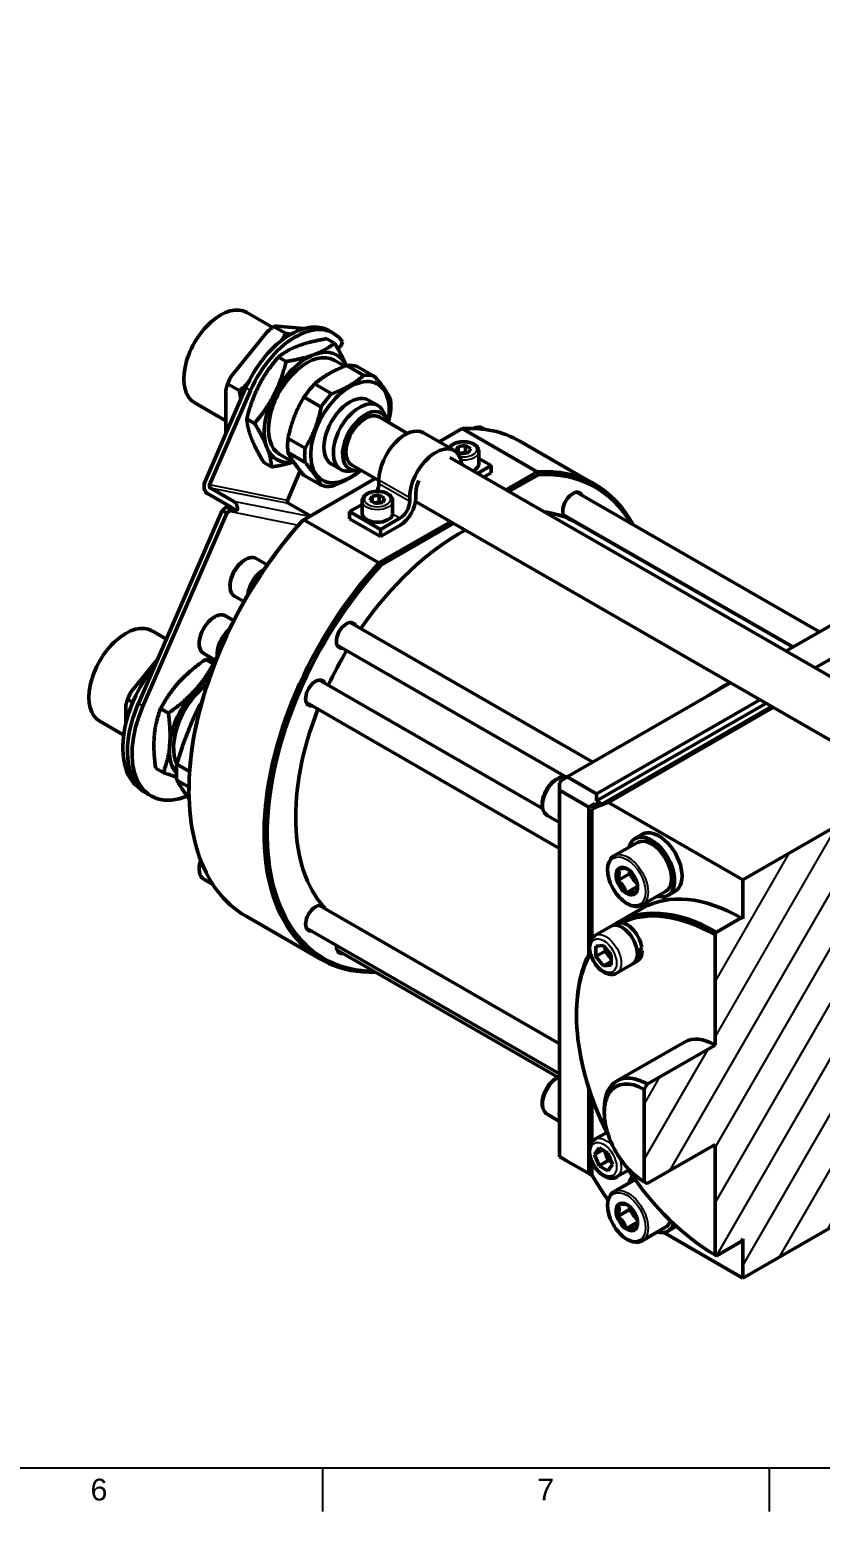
# Model space of a CAD drawing. Header units: millimetres. Extents: x 0 to 841, y 0 to 594.
# Drawn here: x 289.3 to 380.1, y 5 to 175.3 of the extents above; entities that cross this region are included whole.
import ezdxf
from ezdxf.enums import TextEntityAlignment as Align

# ---------------------------------------------------------------- set-up
doc = ezdxf.new("R2010")
doc.units = ezdxf.units.MM
doc.header["$LTSCALE"] = 0.75
for name, color, linetype, lineweight in [('Border', 7, 'Continuous', 25), ('Hatching', 7, 'Continuous', 25), ('Visible', 7, 'Continuous', 50), ('Visible Narrow', 7, 'Continuous', 25)]:
    doc.layers.add(name, color=color, linetype=linetype, lineweight=lineweight)
doc.styles.add('FusionTitle', font='')
doc.styles.get('FusionTitle').set_extended_font_data('Arial Unicode MS')

# ---------------------------------------------------------------- blocks, each defined once
blk = doc.blocks.new('ISO_A1_SHEET')
at = {"layer": 'Border'}
for p, q in [((20, 10), (831, 10)), ((322.875, 10), (322.875, 5)), ((374.1875, 10), (374.1875, 5))]:
    blk.add_line(p, q, dxfattribs=at)
at = {"layer": 'Border', "style": 'FusionTitle'}
for s, p in [('6', (297.21875, 7.5)), ('7', (348.53125, 7.5))]:
    blk.add_text(s, height=2.5, dxfattribs=at).set_placement(p, align=Align.MIDDLE)

msp = doc.modelspace()

# ---------------------------------------------------------------- hatches: boundary and pattern name
at = {"layer": 'Hatching'}
h = msp.add_hatch(dxfattribs=at)
h.set_pattern_fill('ANSI31', color=256, angle=195, style=0)
edge = h.paths.add_edge_path(flags=0)
edge.add_ellipse((390.43, 91.96), major_axis=(-1.58, -2.75), ratio=0.578093, start_angle=329.872, end_angle=360)
edge.add_ellipse((390.43, 91.96), major_axis=(-1.58, -2.75), ratio=0.578093, start_angle=0, end_angle=180)
edge.add_ellipse((390.43, 91.96), major_axis=(1.58, 2.75), ratio=0.578093, start_angle=360, end_angle=509.872)
h.paths.add_polyline_path([(556.6, 148.78), (554.48, 147.55), (554.48, 146.57), (554.66, 146.47), (556.43, 147.49), (556.6, 147.79), (556.6, 148.51)], flags=0)
h.paths.add_polyline_path([(554.48, 172.98), (556.6, 174.2), (556.6, 174.47), (556.6, 175.18), (556.43, 175.29), (554.66, 174.27), (554.48, 173.96)], flags=0)
edge = h.paths.add_edge_path(flags=0)
edge.add_line((410.41, 100.19), (371.16, 77.59))
edge.add_line((371.16, 77.59), (371.16, 73.1))
edge.add_line((371.16, 73.1), (370.99, 73.2))
edge.add_line((370.99, 73.2), (368.16, 71.57))
edge.add_line((368.16, 71.57), (367.98, 71.26))
edge.add_line((367.98, 71.26), (367.98, 58.59))
edge.add_line((367.98, 58.59), (360.2, 54.11))
edge.add_line((360.2, 54.11), (359.85, 53.5))
edge.add_line((359.85, 53.5), (359.85, 42.87))
edge.add_line((359.85, 42.87), (360.2, 42.67))
edge.add_line((360.2, 42.67), (367.98, 47.15))
edge.add_line((367.98, 47.15), (367.98, 34.47))
edge.add_line((367.98, 34.47), (368.16, 34.37))
edge.add_line((368.16, 34.37), (370.99, 36))
edge.add_line((370.99, 36), (371.16, 36.31))
edge.add_line((371.16, 36.31), (371.16, 31.81))
edge.add_line((371.16, 31.81), (388.31, 41.68))
edge.add_line((388.31, 41.68), (388.49, 42.55))
edge.add_line((388.49, 42.55), (388.49, 43.63))
edge.add_line((388.49, 43.63), (388.52, 43.65))
edge.add_line((388.52, 43.65), (388.52, 43.24))
edge.add_line((388.52, 43.24), (388.7, 43.14))
edge.add_line((388.7, 43.14), (390.08, 43.93))
edge.add_line((390.08, 43.93), (390.08, 44.55))
edge.add_line((390.08, 44.55), (390.79, 44.95))
edge.add_line((390.79, 44.95), (390.79, 44.34))
edge.add_line((390.79, 44.34), (392.16, 45.13))
edge.add_line((392.16, 45.13), (392.34, 45.44))
edge.add_line((392.34, 45.44), (392.34, 45.85))
edge.add_line((392.34, 45.85), (392.38, 45.87))
edge.add_line((392.38, 45.87), (392.38, 44.79))
edge.add_line((392.38, 44.79), (392.55, 44.13))
edge.add_line((392.55, 44.13), (410.41, 54.41))
edge.add_line((410.41, 54.41), (410.41, 45.62))
edge.add_line((410.41, 45.62), (415.64, 48.63))
edge.add_line((415.64, 48.63), (415.64, 43.52))
edge.add_line((415.64, 43.52), (417.76, 44.75))
edge.add_line((417.76, 44.75), (417.76, 49.65))
edge.add_line((417.76, 49.65), (417.76, 50.43))
edge.add_line((417.76, 50.43), (417.76, 50.98))
edge.add_line((417.76, 50.98), (417.76, 51.74))
edge.add_line((417.76, 51.74), (417.76, 51.9))
edge.add_line((417.76, 51.9), (417.76, 52.74))
edge.add_line((417.76, 52.74), (417.76, 52.92))
edge.add_line((417.76, 52.92), (417.83, 52.96))
edge.add_line((417.83, 52.96), (417.83, 63.49))
edge.add_line((417.83, 63.49), (432.33, 71.84))
edge.add_line((432.33, 71.84), (432.95, 72.91))
edge.add_ellipse((433.2, 72.77), major_axis=(0.25, 0.433), ratio=0.578093, start_angle=29.936, end_angle=89.8083, ccw=False)
edge.add_line((433.2, 73.18), (461.6, 89.53))
edge.add_ellipse((461.6, 89.12), major_axis=(0.25, 0.433), ratio=0.578093, start_angle=0, end_angle=29.936, ccw=False)
edge.add_ellipse((461.6, 89.12), major_axis=(0.25, 0.433), ratio=0.578093, start_angle=359.936, end_angle=360, ccw=False)
edge.add_line((461.85, 89.55), (462.03, 89.45))
edge.add_line((462.03, 89.45), (462.2, 89.55))
edge.add_line((462.2, 89.55), (462.2, 88.94))
edge.add_line((462.2, 88.94), (462.38, 88.84))
edge.add_line((462.38, 88.84), (470.69, 93.62))
edge.add_line((470.69, 93.62), (470.69, 86.47))
edge.add_line((470.69, 86.47), (472.99, 87.79))
edge.add_line((472.99, 87.79), (472.99, 94.94))
edge.add_line((472.99, 94.94), (485.71, 102.27))
edge.add_line((485.71, 102.27), (485.89, 102.58))
edge.add_line((485.89, 102.58), (485.89, 107.89))
edge.add_ellipse((489.43, 109.93), major_axis=(2.5, 4.33), ratio=0.578093, start_angle=29.936, end_angle=149.872, ccw=False)
edge.add_line((489.43, 114.02), (532.38, 138.75))
edge.add_line((532.38, 138.75), (532.56, 138.65))
edge.add_line((532.56, 138.65), (532.56, 137.63))
edge.add_line((532.56, 137.63), (532.74, 137.53))
edge.add_line((532.74, 137.53), (554.48, 150.05))
edge.add_line((554.48, 150.05), (554.48, 149.27))
edge.add_line((554.48, 149.27), (556.6, 150.49))
edge.add_line((556.6, 150.49), (556.6, 150.76))
edge.add_line((556.6, 150.76), (556.6, 154.52))
edge.add_line((556.6, 154.52), (556.6, 156.67))
edge.add_line((556.6, 156.67), (556.6, 156.77))
edge.add_line((556.6, 156.77), (556.6, 157.66))
edge.add_line((556.6, 157.66), (556.6, 163.87))
edge.add_line((556.6, 163.87), (556.6, 169.15))
edge.add_line((556.6, 169.15), (556.6, 169.63))
edge.add_line((556.6, 169.63), (556.6, 172.22))
edge.add_line((556.6, 172.22), (556.6, 172.48))
edge.add_line((556.6, 172.48), (554.48, 171.26))
edge.add_line((554.48, 171.26), (554.48, 170.49))
edge.add_line((554.48, 170.49), (532.74, 157.97))
edge.add_line((532.74, 157.97), (532.56, 157.66))
edge.add_line((532.56, 157.66), (532.56, 156.64))
edge.add_line((532.56, 156.64), (532.38, 156.33))
edge.add_line((532.38, 156.33), (489.43, 131.59))
edge.add_ellipse((489.43, 135.68), major_axis=(-2.5, -4.33), ratio=0.578093, start_angle=0, end_angle=29.936, ccw=False)
edge.add_ellipse((489.43, 135.68), major_axis=(-2.5, -4.33), ratio=0.578093, start_angle=329.872, end_angle=360, ccw=False)
edge.add_line((485.89, 133.65), (485.89, 138.96))
edge.add_line((485.89, 138.96), (485.71, 139.06))
edge.add_line((485.71, 139.06), (472.99, 131.73))
edge.add_line((472.99, 131.73), (472.99, 138.89))
edge.add_line((472.99, 138.89), (470.69, 137.56))
edge.add_line((470.69, 137.56), (470.69, 130.41))
edge.add_line((470.69, 130.41), (462.38, 125.62))
edge.add_line((462.38, 125.62), (462.2, 125.32))
edge.add_line((462.2, 125.32), (462.2, 124.71))
edge.add_line((462.2, 124.71), (462.03, 124.6))
edge.add_line((462.03, 124.6), (461.85, 124.29))
edge.add_ellipse((461.6, 124.44), major_axis=(-0.25, -0.433), ratio=0.578093, start_angle=29.936, end_angle=89.8083, ccw=False)
edge.add_line((461.6, 124.03), (433.2, 107.68))
edge.add_ellipse((433.2, 108.08), major_axis=(-0.25, -0.433), ratio=0.578093, start_angle=0, end_angle=29.936, ccw=False)
edge.add_ellipse((433.2, 108.08), major_axis=(-0.25, -0.433), ratio=0.578093, start_angle=-0.064, end_angle=0, ccw=False)
edge.add_line((432.95, 107.65), (432.33, 108.01))
edge.add_line((432.33, 108.01), (417.83, 99.66))
edge.add_line((417.83, 99.66), (417.83, 110.19))
edge.add_line((417.83, 110.19), (417.76, 110.15))
edge.add_line((417.76, 110.15), (417.76, 111.17))
edge.add_line((417.76, 111.17), (417.76, 111.34))
edge.add_line((417.76, 111.34), (417.76, 112.45))
edge.add_line((417.76, 112.45), (417.76, 112.64))
edge.add_line((417.76, 112.64), (417.76, 113.42))
edge.add_line((417.76, 113.42), (417.76, 113.61))
edge.add_line((417.76, 113.61), (417.76, 114.7))
edge.add_line((417.76, 114.7), (417.76, 118.33))
edge.add_line((417.76, 118.33), (415.64, 117.1))
edge.add_line((415.64, 117.1), (415.64, 111.99))
edge.add_line((415.64, 111.99), (410.41, 108.98))
edge.add_line((410.41, 108.98), (410.41, 100.19))

# ---------------------------------------------------------------- linework, layer by layer
at = {"layer": 'Visible', "extrusion": (0, -0.817547, -0.575862)}
for p, q in [((317.17, 141.07), (314.2, 142.79)), ((312.38, 135.39), (316.52, 140.54)), ((318.63, 140.39), (317.28, 141.16)), ((317.69, 141.21), (320.75, 140.93)), ((323.39, 139.76), (324.28, 139.25)), ((324.14, 140.4), (323.61, 140.71)), ((324.98, 138.92), (324.63, 138.65)), ((325.19, 139.41), (324.98, 138.92)), ((318.71, 137.15), (317.82, 137.66)), ((325.44, 136.6), (324.22, 137.3)), ((325.67, 136.68), (327.63, 135.55)), ((328.86, 135.44), (326.89, 136.57)), ((313.32, 133.8), (311.98, 134.57)), ((314.08, 134.42), (314.44, 134.86)), ((323.96, 133.44), (321.99, 134.57)), ((309.38, 123.27), (314.1, 134.14)), ((314.63, 133.83), (309.91, 122.96)), ((311.8, 128.84), (311.8, 133.9)), ((313.5, 132.75), (313.5, 132.92)), ((320.77, 133.05), (322.73, 131.91)), ((311.8, 130.32), (308.21, 132.39)), ((329.27, 132.09), (328.17, 132.72)), ((330.26, 130.51), (329.95, 131.26)), ((315.09, 130.04), (314.2, 130.55)), ((332.66, 128.89), (329.4, 130.77)), ((336.29, 127.92), (338.94, 129.44)), ((338.94, 129.44), (347.56, 124.47)), ((341.54, 129.34), (341.29, 129.49)), ((320.9, 127.18), (318.93, 128.31)), ((334.5, 128.95), (338.04, 126.91)), ((354.18, 123.02), (345.55, 127.99)), ((319.61, 125.53), (317.98, 126.47)), ((318.93, 126.67), (320.9, 125.54)), ((392.02, 94.71), (337.5, 126.11)), ((338.48, 127.37), (338.26, 126.89)), ((338.26, 126.89), (338.87, 126.54)), ((339.32, 127.5), (338.48, 127.37)), ((338.48, 127.37), (338.48, 126.76)), ((338.77, 126.6), (338.9, 126.62)), ((338.87, 126.54), (339.71, 126.67)), ((338.9, 126.62), (339.32, 126.68)), ((339.32, 127.5), (339.32, 126.68)), ((339.93, 127.15), (339.32, 127.5)), ((339.32, 126.68), (339.43, 126.62)), ((339.71, 126.67), (339.93, 127.15)), ((340.85, 125.38), (340.85, 126.81)), ((316.15, 125.54), (317.04, 125.03)), ((320.34, 124.57), (318.88, 121.19)), ((325.02, 124.72), (323.93, 125.35)), ((326.89, 124.65), (326.08, 124.54)), ((329.37, 123.46), (326.23, 125.27)), ((340.69, 124.27), (342.28, 125.18)), ((342.28, 125.18), (340.85, 126)), ((342.28, 124.36), (341.4, 123.86)), ((342.28, 125.18), (342.28, 124.36)), ((343.95, 122.39), (347.56, 124.47)), ((309.99, 122.64), (312.72, 121.07)), ((320.73, 118.96), (328.96, 123.7)), ((322.73, 122.92), (320.77, 124.05)), ((329.37, 123.13), (329.37, 123.54)), ((347.7, 124.14), (344.3, 122.19)), ((312.42, 120.39), (309.7, 121.96)), ((327.45, 119.68), (327.45, 121.11)), ((328.58, 121.67), (328.36, 121.19)), ((328.36, 121.19), (328.97, 120.84)), ((329.42, 121.8), (328.58, 121.67)), ((328.58, 121.67), (328.58, 121.06)), ((328.87, 120.9), (329, 120.92)), ((328.97, 120.84), (329.81, 120.96)), ((329, 120.92), (329.42, 120.98)), ((329.42, 121.8), (329.42, 120.98)), ((330.03, 121.45), (329.42, 121.8)), ((329.42, 120.98), (329.53, 120.92)), ((329.81, 120.96), (330.03, 121.45)), ((330.95, 119.68), (330.95, 121.11)), ((332.91, 121.5), (332.91, 121.09)), ((388.85, 89.21), (333.58, 121.04)), ((333.62, 121.5), (333.62, 121.91)), ((379.96, 106.07), (352.08, 122.12)), ((301.74, 97.84), (311.37, 120.04)), ((302.27, 97.54), (311.9, 119.73)), ((311.37, 120.04), (311.86, 120.43)), ((311.37, 120.04), (311.9, 119.73)), ((311.86, 120.43), (312.6, 120.29)), ((312.37, 120.14), (311.86, 120.43)), ((311.9, 119.73), (312.15, 119.93)), ((313.11, 119.99), (312.37, 120.14)), ((313.11, 119.99), (312.6, 120.29)), ((318.96, 120.87), (321.5, 119.4)), ((326.01, 119.89), (327.45, 120.71)), ((326.01, 119.07), (326.01, 119.89)), ((329.55, 117.85), (326.01, 119.89)), ((376.95, 104.34), (350.58, 119.53)), ((329.36, 113.99), (320.73, 118.96)), ((329.55, 117.03), (326.01, 119.07)), ((329.36, 113.99), (337.59, 118.73)), ((329.55, 117.85), (331.78, 119.13)), ((331.78, 118.31), (329.55, 117.03)), ((329.55, 117.03), (329.55, 117.85)), ((337.94, 118.52), (329.57, 113.71)), ((376.91, 104.31), (351.92, 118.7)), ((313.96, 114.34), (314.03, 114.38)), ((316.53, 113.79), (315.28, 114.51)), ((312.27, 111.41), (312.27, 111.33)), ((313.86, 109.56), (312.79, 110.18)), ((376.13, 103.86), (387.78, 110.57)), ((310.43, 107.74), (310.5, 107.78)), ((312.68, 107.37), (311.75, 107.9)), ((379.48, 101.93), (391.14, 108.64)), ((304.96, 105.25), (303.31, 106.2)), ((353.95, 91.09), (326.07, 107.15)), ((308.74, 104.8), (308.74, 104.72)), ((350.85, 89.41), (324.57, 104.55)), ((300.89, 99.15), (303.97, 102.99)), ((310.61, 102.79), (309.26, 103.57)), ((310.35, 102.39), (309.46, 102.9)), ((348.18, 85.77), (322.54, 100.54)), ((351.01, 89.4), (369.76, 100.2)), ((410.41, 100.19), (371.16, 77.59)), ((300.31, 95.53), (300.31, 97.66)), ((300.49, 98.33), (301.11, 97.97)), ((305.19, 96.74), (304.3, 97.26)), ((308.81, 97.69), (308.91, 97.63)), ((350.13, 81.19), (321.04, 97.94)), ((354.37, 87.46), (373.12, 98.26)), ((354.37, 86.65), (373.83, 97.86)), ((354.99, 86.29), (374.45, 97.5)), ((355.73, 86.48), (374.66, 97.38)), ((300.06, 94.22), (297.32, 95.8)), ((303.72, 90.42), (304.61, 89.9)), ((307.62, 90.03), (306.16, 90.87)), ((306.16, 89.03), (307.56, 88.22)), ((350.3, 88.99), (350.13, 88.68)), ((350.13, 88.68), (350.13, 87.87)), ((351.01, 89.4), (350.3, 88.99)), ((351.01, 89.4), (354.37, 87.46)), ((303.2, 87.22), (302.67, 87.52)), ((307.56, 88.07), (307.56, 87.87)), ((353.49, 85.93), (350.13, 87.87)), ((350.13, 45.76), (350.13, 87.87)), ((354.37, 87.46), (354.37, 86.65)), ((353.49, 85.93), (354.19, 86.34)), ((353.49, 69.05), (353.49, 85.93)), ((353.84, 85.68), (354.19, 85.88)), ((353.84, 70.86), (353.84, 85.68)), ((354.19, 86.34), (354.62, 86.1)), ((354.19, 85.88), (354.19, 86.34)), ((354.99, 86.29), (354.37, 86.65)), ((371.16, 77.59), (355.73, 86.48)), ((350.13, 84.15), (348.76, 84.94)), ((359.06, 81.87), (356.37, 80.32)), ((358.8, 82.32), (359.65, 82.81)), ((308.74, 78.89), (308.74, 78.81)), ((358.16, 78.27), (358.18, 78.61)), ((310.31, 77.05), (309.26, 77.66)), ((358.16, 78.27), (356.74, 77.45)), ((359.08, 76.82), (357.76, 76.06)), ((359.06, 77.03), (358.16, 78.27)), ((371.16, 77.59), (371.16, 73.1)), ((362.3, 76.24), (359.62, 74.69)), ((362.56, 75.79), (363.41, 76.28)), ((322.74, 68.43), (314.11, 73.4)), ((350.13, 58.74), (322.54, 74.63)), ((359.63, 74.31), (356.81, 72.69)), ((350.13, 55.28), (321.04, 72.03)), ((356.04, 72.25), (354.19, 71.18)), ((356.25, 72.33), (356.62, 72.55)), ((368.16, 71.57), (367.98, 71.26)), ((370.99, 73.2), (368.16, 71.57)), ((371.16, 73.1), (370.99, 73.2)), ((355.17, 70.04), (354.29, 69.96)), ((354.29, 69.96), (354.29, 68.78)), ((356.05, 68.94), (355.17, 70.04)), ((355.35, 69.39), (355.35, 69.82)), ((367.98, 71.26), (367.98, 58.59)), ((349.92, 54.89), (324.57, 69.49)), ((355.35, 69.39), (354.29, 68.78)), ((354.29, 68.78), (355.17, 67.68)), ((356.05, 68.19), (355.17, 67.68)), ((355.79, 68.84), (355.35, 69.39)), ((356.05, 68.51), (355.79, 68.84)), ((356.05, 67.76), (356.05, 68.94)), ((358.72, 68.05), (359.09, 68.27)), ((359.6, 69.4), (359.38, 69.53)), ((355.17, 67.68), (356.05, 67.76)), ((358.54, 67.91), (356.68, 66.85)), ((352.07, 62.03), (352.07, 62.23)), ((364.49, 58.94), (356.71, 54.46)), ((367.98, 58.59), (360.2, 54.11)), ((353.49, 43.83), (353.49, 53.64)), ((360.2, 54.11), (359.85, 53.5)), ((359.85, 53.5), (359.85, 42.87)), ((353.84, 47.45), (353.84, 52.59)), ((355.25, 50.83), (355.25, 51.24)), ((350.13, 49.82), (348.76, 50.61)), ((355.61, 48.58), (354.19, 47.77)), ((354.66, 46.76), (354.15, 46.03)), ((355.04, 46.54), (354.15, 46.03)), ((354.15, 46.03), (354.66, 44.72)), ((355.68, 46.17), (354.66, 46.76)), ((355.46, 45.99), (355.31, 46.39)), ((355.46, 45.99), (355.72, 45.33)), ((356.19, 44.86), (355.68, 46.17)), ((360.2, 42.67), (367.98, 47.15)), ((367.98, 47.15), (367.98, 34.47)), ((350.13, 45.76), (350.3, 45.66)), ((350.13, 45.76), (353.49, 43.83)), ((350.13, 45.76), (350.13, 45.76)), ((350.3, 45.66), (351.01, 45.25)), ((353.89, 43.59), (351.01, 45.25)), ((353.84, 43.67), (353.84, 45.21)), ((354.66, 44.72), (355.72, 45.33)), ((354.66, 44.72), (355.68, 44.13)), ((355.68, 44.13), (356.19, 44.86)), ((355.72, 45.33), (356.09, 45.12)), ((353.88, 43.6), (353.49, 43.83)), ((358.8, 43.13), (356.37, 41.74)), ((358.12, 44.26), (356.68, 43.43)), ((359.83, 42.88), (360.18, 42.68)), ((359.85, 42.87), (360.2, 42.67)), ((371.16, 31.81), (388.31, 41.68)), ((358.16, 39.68), (356.74, 38.86)), ((358.16, 39.68), (358.18, 40.02)), ((359.06, 38.45), (358.16, 39.68)), ((359.08, 38.24), (357.76, 37.47)), ((362.3, 37.65), (359.62, 36.1)), ((362.56, 37.2), (363.41, 37.69)), ((362.08, 37.04), (371.16, 31.81)), ((368.16, 34.37), (370.99, 36)), ((370.99, 36), (371.16, 36.31)), ((371.16, 36.31), (371.16, 31.81)), ((367.92, 34.51), (368.1, 34.41)), ((367.98, 34.47), (368.16, 34.37))]:
    msp.add_line(p, q, dxfattribs=at)
at = {"layer": 'Visible'}
for centre, major_axis, ratio, start_param, end_param in [((311.2, 137.59), (2.99, 5.2), 0.578093, 0, 3.141593), ((321.1, 131.88), (3.12, 5.42), 0.578093, 0, 3.141593), ((323.83, 130.31), (3.49, 6.07), 0.578093, 0.116518, 0.403213), ((323.83, 130.31), (3.49, 6.07), 0.578093, 1.163716, 1.450411), ((326.05, 129.03), (3.18, 5.52), 0.578093, -1.04946, 4.191053), ((325.79, 129.18), (3.49, 6.07), 0.578093, 0.116518, 0.403213), ((325.79, 129.18), (3.49, 6.07), 0.578093, 1.163716, 1.450411), ((326.05, 129.03), (2.12, 3.68), 0.578093, 0, 3.141593), ((327.14, 128.4), (2.12, 3.68), 0.578093, -0.421398, 3.562991), ((327.82, 128.02), (1.58, 2.75), 0.578093, 0, 3.141593), ((325.79, 129.18), (3.49, 6.07), 0.578093, -0.930679, -0.643984), ((332.38, 125.27), (2.12, 3.68), 0.578093, 0, 2.354261), ((329.83, 100.69), (15.72, 27.3), 0.578093, 0, 0.362508), ((340.05, 127.32), (1.25, 2.17), 0.578093, 0, 0.684537), ((323.83, 130.31), (3.49, 6.07), 0.578093, 2.210913, 2.497608), ((325.79, 129.18), (3.49, 6.07), 0.578093, 2.210913, 2.497608), ((338.46, 95.73), (15.72, 27.3), 0.578093, -0.342388, 0.362508), ((325.79, 129.18), (3.49, 6.07), 0.578093, 3.258111, 3.544806), ((328.24, 122.48), (0.8, 1.39), 0.578093, -1.421471, -0.787332), ((335.91, 123.23), (1.62, 2.82), 0.578093, 1.810559, 2.354261), ((319.05, 121.09), (0.048, 0.245), 0.800668, 1.305151, 2.875948), ((331.78, 120.44), (0.8, 1.39), 0.578093, 3.925057, 5.495853), ((351.64, 120.64), (0.81, 1.41), 0.578093, -0.394791, 3.536384), ((311.44, 120.34), (1.16, 0.61), 0.557733, -1.230894, -0.978214), ((312.32, 120.16), (0.048, 0.245), 0.800668, -0.792044, -0.265645), ((329.83, 100.69), (15.72, 27.3), 0.578093, 1.204421, 3.141593), ((329.66, 100.8), (15.59, 27.08), 0.578093, 1.206127, 2.354261), ((355.17, 118.1), (0.81, 1.41), 0.578093, 2.28192, 2.32042), ((314.04, 112.34), (1.25, 2.17), 0.578093, 0, 3.141593), ((313.96, 112.39), (1.2, 2.08), 0.578093, 0.787332, 2.354261), ((316.09, 111.16), (1.25, 2.17), 0.578093, 0.74444, 2.246402), ((316.09, 111.16), (1.23, 2.14), 0.578093, 0.759073, 2.231769), ((338.46, 95.73), (15.72, 27.3), 0.578093, 1.204421, 3.483981), ((310.5, 105.74), (1.25, 2.17), 0.578093, 0, 3.141593), ((310.43, 105.78), (1.2, 2.08), 0.578093, 0.787332, 2.354261), ((300.31, 101), (2.99, 5.2), 0.578093, 0, 3.141593), ((312.55, 104.56), (1.25, 2.17), 0.578093, 1.0104, 2.4926), ((312.55, 104.56), (1.23, 2.14), 0.578093, 1.025317, 2.477682), ((325.63, 105.67), (0.81, 1.41), 0.578093, -0.394791, 3.536384), ((322.1, 99.06), (0.81, 1.41), 0.578093, -0.394791, 3.536384), ((310.21, 95.3), (3.12, 5.42), 0.578093, 0.918443, 2.771401), ((312.83, 93.79), (4.74, 8.23), 0.578093, 1.391308, 1.425937), ((312.83, 93.79), (4.74, 8.23), 0.578093, 2.235387, 2.473134), ((351.86, 86.04), (1.25, 2.17), 0.578093, 2.153926, 2.554596), ((351.86, 86.04), (1.23, 2.14), 0.578093, 2.226918, 2.354261), ((365.63, 48.8), (21.95, 37.83), 0.815969, 0.902919, 0.913195), ((351.86, 86.04), (3.49, 0.77), 0.200209, 4.144367, 4.149035), ((360.68, 79.05), (-1.62, 2.82), 0.578093, 3.141593, 6.283185), ((310.5, 79.82), (1.25, 2.17), 0.578093, 1.9012, 3.141593), ((310.43, 79.86), (1.2, 2.08), 0.578093, 1.906812, 2.354261), ((357.85, 77.43), (-0.87, 1.51), 0.578093, 0.186157, 1.233355), ((357.85, 77.43), (-0.87, 1.51), 0.578093, -0.86104, 0.186157), ((357.85, 77.43), (-0.87, 1.51), 0.578093, 4.374947, 5.422145), ((357.85, 77.43), (-0.87, 1.51), 0.578093, 1.233355, 2.280552), ((357.85, 77.43), (-0.87, 1.51), 0.578093, 3.32775, 4.374947), ((357.85, 77.43), (-0.87, 1.51), 0.578093, 2.280552, 3.32775), ((322.1, 73.15), (0.81, 1.41), 0.578093, 0, 3.536384), ((322.1, 73.15), (0.81, 1.41), 0.578093, -0.394791, 0), ((357.86, 70.41), (-1.23, 2.14), 0.578093, 4.117028, 6.283185), ((325.63, 70.61), (0.81, 1.41), 0.578093, 2.28192, 3.536384), ((357.29, 70.08), (3.15, 3.67), 0.410496, -1.4865, -1.305321), ((357.86, 70.41), (-1.23, 2.14), 0.578093, 3.141593, 3.928925), ((367.98, 52.87), (-3.49, 6.07), 0.578093, -0.783464, 0), ((351.86, 51.7), (1.25, 2.17), 0.578093, 2.153926, 2.554596), ((351.86, 51.7), (1.23, 2.14), 0.578093, 2.226918, 2.354261), ((351.86, 51.7), (3.49, 0.77), 0.200209, 4.144367, 4.149035), ((357.85, 38.84), (-0.87, 1.51), 0.578093, 0.186157, 1.233355), ((357.85, 38.84), (-0.87, 1.51), 0.578093, -0.86104, 0.186157), ((357.85, 38.84), (-0.87, 1.51), 0.578093, 4.374947, 5.422145), ((357.85, 38.84), (-0.87, 1.51), 0.578093, 1.233355, 2.280552), ((357.85, 38.84), (-0.87, 1.51), 0.578093, 2.280552, 3.32775), ((357.85, 38.84), (-0.87, 1.51), 0.578093, 3.32775, 4.374947), ((360.68, 40.47), (-1.62, 2.82), 0.578093, 3.141593, 3.617935)]:
    msp.add_ellipse(centre, major_axis=major_axis, ratio=ratio, start_param=start_param, end_param=end_param, dxfattribs=at)
at = {"layer": 'Visible', "extrusion": (2e-16, -1e-16, -1)}
for centre, major_axis, start_param, end_param in [((319.24, 133.12), (4.37, 7.58), 4.518417, 6.283185), ((335.91, 123.23), (2.12, 3.68), 3.928925, 6.9719), ((338.64, 95.62), (13.29, 23.07), 3.333347, 4.455036), ((367.98, 52.87), (-11.23, 19.5), 0.04581, 0.783464), ((356.23, 46.06), (-0.62, 1.08), -1.310931, -0.983965), ((360.68, 40.47), (-1.88, 3.27), -0.531458, -0.158395)]:
    msp.add_ellipse(centre, major_axis=major_axis, ratio=0.578093, start_param=start_param, end_param=end_param, dxfattribs=at)
at = {"layer": 'Visible', "extrusion": (3e-16, -1e-16, -1)}
for centre, major_axis, start_param, end_param in [((319.78, 132.82), (4.37, 7.58), 4.518417, 6.563993), ((310.21, 95.3), (3.46, 6), 3.348544, 4.031068), ((370.99, 54.6), (-11.35, 19.71), 0, 0.783464), ((359.27, 39.65), (-0.75, 1.3), 4.154483, 5.270295), ((360.68, 40.47), (-1.88, 3.27), 2.66589, 3.673051)]:
    msp.add_ellipse(centre, major_axis=major_axis, ratio=0.578093, start_param=start_param, end_param=end_param, dxfattribs=at)
at = {"layer": 'Visible', "extrusion": (4e-16, -1e-16, -1)}
for centre, major_axis, ratio, start_param, end_param in [((321.1, 131.88), (3.46, 6), 0.578093, 4.623376, 5.670573), ((312.32, 120.16), (0.194, 0.981), 0.800668, 0.265645, 1.583761), ((371.16, 54.7), (-17.72, 30.76), 0.578093, 0.021781, 0.121412), ((371.16, 54.7), (-17.72, 30.76), 0.578093, 4.588768, 4.686741), ((361.53, 40.96), (-1.88, 3.27), 0.578093, 3.074337, 3.141593)]:
    msp.add_ellipse(centre, major_axis=major_axis, ratio=ratio, start_param=start_param, end_param=end_param, dxfattribs=at)
at = {"layer": 'Visible', "extrusion": (4e-16, -2e-16, -1)}
for centre, major_axis, start_param, end_param in [((321.1, 131.88), (3.46, 6), -0.612612, 0.392461), ((338.64, 95.62), (13.29, 23.07), -0.074518, 0)]:
    msp.add_ellipse(centre, major_axis=major_axis, ratio=0.578093, start_param=start_param, end_param=end_param, dxfattribs=at)
at = {"layer": 'Visible', "extrusion": (2e-16, -2e-16, -1)}
for centre, major_axis, ratio, start_param, end_param in [((318.8, 133.21), (4.11, 7.13), 0.578093, 4.352547, 4.552499), ((339.1, 126.2), (0.75, 0), 0.575862, 4.45059, 5.045096), ((310.09, 122.86), (0.194, 0.981), 0.800668, 3.407238, 4.978034), ((329.2, 120.5), (0.75, 0), 0.575862, 4.45059, 5.045096), ((331.78, 120.44), (1.3, 2.25), 0.578093, 0.787332, 2.358128), ((329.2, 119.68), (1.75, 0), 0.575862, 0.068376, 3.141593), ((338.64, 95.62), (13.29, 23.07), 0.578093, -0.242475, -0.074518), ((308.44, 96.32), (5.24, 9.1), 0.578093, 2.505064, 4.518417), ((359.27, 78.24), (-0.75, 1.3), 0.578093, 4.154483, 5.270295), ((356.23, 69.47), (-0.62, 1.08), 0.578093, 4.126415, 4.448656), ((367.98, 52.87), (-11.23, 19.5), 0.578093, 3.925057, 4.599297)]:
    msp.add_ellipse(centre, major_axis=major_axis, ratio=ratio, start_param=start_param, end_param=end_param, dxfattribs=at)
at = {"layer": 'Visible', "extrusion": (2e-16, -3e-16, -1)}
for centre, major_axis, start_param, end_param in [((321.1, 131.88), (3.46, 6), 3.576178, 4.623376), ((310.21, 95.3), (3.46, 6), -1.20492, -0.855218), ((360.2, 48.39), (-3.49, 6.07), 3.925057, 3.928925)]:
    msp.add_ellipse(centre, major_axis=major_axis, ratio=0.578093, start_param=start_param, end_param=end_param, dxfattribs=at)
at = {"layer": 'Visible', "extrusion": (6e-16, -3e-16, -1)}
msp.add_ellipse((327.82, 128.02), major_axis=(1.85, 3.21), ratio=0.578093, start_param=2.60237, end_param=6.822408, dxfattribs=at)
at = {"layer": 'Visible', "extrusion": (2e-16, 0, -1)}
for centre, major_axis, ratio, start_param, end_param in [((321.1, 131.88), (3.46, 6), 0.578093, 2.69543, 3.576178), ((339.1, 125.38), (-1.75, 0), 0.575862, 3.141593, 4.065978), ((338.64, 95.62), (15.59, 27.08), 0.578093, -0.360802, 0.319186), ((338.64, 95.62), (13.29, 23.07), 0.578093, -1.430918, -0.749178)]:
    msp.add_ellipse(centre, major_axis=major_axis, ratio=ratio, start_param=start_param, end_param=end_param, dxfattribs=at)
at = {"layer": 'Visible', "extrusion": (2e-16, 1e-16, -1)}
msp.add_ellipse((339.1, 126.2), major_axis=(0.75, 0), ratio=0.575862, start_param=4.272313, end_param=4.45059, dxfattribs=at)
at = {"layer": 'Visible', "extrusion": (1e-16, -1e-16, -1)}
for centre, major_axis, ratio, start_param, end_param in [((310.09, 122.86), (0.048, 0.245), 0.800668, 3.407238, 4.978034), ((329.2, 120.5), (-0.75, 0), 0.575862, 1.13072, 1.308997)]:
    msp.add_ellipse(centre, major_axis=major_axis, ratio=ratio, start_param=start_param, end_param=end_param, dxfattribs=at)
at = {"layer": 'Visible', "extrusion": (3e-16, -2e-16, -1)}
for centre, major_axis, start_param, end_param in [((338.64, 95.62), (15.59, 27.08), 2.822407, 5.077058), ((307.31, 96.97), (5.19, 9.01), 3.171735, 4.976883), ((357.29, 70.08), (-1.25, 2.17), 0, 3.141593), ((356.23, 46.06), (-0.62, 1.08), 4.091948, 4.972255)]:
    msp.add_ellipse(centre, major_axis=major_axis, ratio=0.578093, start_param=start_param, end_param=end_param, dxfattribs=at)
at = {"layer": 'Visible', "extrusion": (5e-16, -2e-16, -1)}
msp.add_ellipse((338.64, 95.62), major_axis=(13.29, 23.07), ratio=0.578093, start_param=4.570063, end_param=4.739138, dxfattribs=at)
at = {"layer": 'Visible', "extrusion": (1e-16, 0, -1)}
msp.add_ellipse((310.21, 95.3), major_axis=(3.46, 6), ratio=0.578093, start_param=4.031068, end_param=5.078265, dxfattribs=at)
at = {"layer": 'Visible', "extrusion": (3e-16, 0, -1)}
msp.add_ellipse((369.04, 78.12), major_axis=(13.29, 23.07), ratio=0.578093, start_param=-0.879651, end_param=-0.749178, dxfattribs=at)
at = {"layer": 'Visible', "extrusion": (3e-16, -4e-16, -1)}
msp.add_ellipse((307.91, 96.62), major_axis=(5.24, 9.1), ratio=0.578093, start_param=3.141593, end_param=4.518417, dxfattribs=at)
at = {"layer": 'Visible', "extrusion": (1e-16, -2e-16, -1)}
for centre, major_axis, ratio, start_param, end_param in [((371.52, 54.91), (-17.72, 30.76), 0.578093, 0.021781, 0.044901), ((361.53, 79.54), (-1.88, 3.27), 0.578093, 0, 3.141593), ((368.16, 52.97), (-11.35, 19.71), 0.578093, -0.050281, 0.783464), ((357.86, 70.41), (3.15, 3.67), 0.410496, 1.493425, 1.672788), ((359.85, 48.19), (-3.24, 5.63), 0.578093, 3.925057, 7.06665)]:
    msp.add_ellipse(centre, major_axis=major_axis, ratio=ratio, start_param=start_param, end_param=end_param, dxfattribs=at)
at = {"layer": 'Visible', "extrusion": (4e-16, 0, -1)}
msp.add_ellipse((360.68, 79.05), major_axis=(-1.88, 3.27), ratio=0.578093, start_param=-0.531458, end_param=3.673051, dxfattribs=at)
at = {"layer": 'Visible', "extrusion": (4e-16, -3e-16, -1)}
msp.add_ellipse((338.64, 95.62), major_axis=(13.29, 23.07), ratio=0.578093, start_param=3.313575, end_param=3.333347, dxfattribs=at)
at = {"layer": 'Visible', "extrusion": (0, -2e-16, -1)}
msp.add_ellipse((367.98, 52.87), major_axis=(-11.23, 19.5), ratio=0.578093, start_param=-1.461206, end_param=-0.336503, dxfattribs=at)
at = {"layer": 'Visible', "extrusion": (5e-16, -1e-16, -1)}
msp.add_ellipse((368.16, 52.97), major_axis=(-11.35, 19.71), ratio=0.578093, start_param=-0.787332, end_param=-0.345024, dxfattribs=at)
at = {"layer": 'Visible', "extrusion": (1e-16, -4e-16, -1)}
msp.add_ellipse((356.23, 69.47), major_axis=(-0.62, 1.08), ratio=0.578093, start_param=4.448656, end_param=5.33116, dxfattribs=at)
at = {"layer": 'Visible', "extrusion": (-1e-16, -3e-16, -1)}
msp.add_ellipse((360.2, 48.39), major_axis=(-3.49, 6.07), ratio=0.578093, start_param=-0.787332, end_param=0.783464, dxfattribs=at)
at = {"layer": 'Visible', "extrusion": (1e-16, -3e-16, -1)}
msp.add_ellipse((368.16, 52.97), major_axis=(-11.35, 19.71), ratio=0.578093, start_param=3.925057, end_param=3.928925, dxfattribs=at)
at = {"layer": 'Visible'}
for points, weights in [([(316.52, 140.54), (316.88, 140.85), (317.28, 141.16)], [1.31937879216, 1.30363895181, 1.28402614398]), ([(317.28, 141.16), (317.48, 141.19), (317.69, 141.21)], [1.28402614398, 1.30363895181, 1.31937879216]), ([(323.39, 139.76), (321.46, 139.45), (320.17, 138.96)], [1.27627944163, 1.375, 1.375]), ([(317.82, 137.66), (318.87, 138.48), (320.17, 138.96)], [1.27627944163, 1.375, 1.375]), ([(321.93, 137.95), (320.64, 137.46), (318.71, 137.15)], [1.375, 1.375, 1.27627944151]), ([(324.28, 139.25), (323.23, 138.43), (321.93, 137.95)], [1.27627944153, 1.375, 1.375]), ([(325.63, 136.67), (325.18, 137.77), (324.28, 139.25)], [1.37441864417, 1.36742426428, 1.27627944178]), ([(317.82, 137.66), (316.41, 136.01), (315.57, 134.36)], [1.27627944163, 1.375, 1.375]), ([(325.67, 136.68), (323.44, 135.85), (321.99, 134.57)], [1.49203621812, 1.60680823489, 1.49203621812]), ([(311.8, 133.9), (311.88, 134.23), (311.98, 134.57)], [1.31937879216, 1.30363895181, 1.28402614398]), ([(311.98, 134.57), (312.18, 135), (312.38, 135.39)], [1.28402614398, 1.30363895181, 1.31937879216]), ([(327.63, 135.55), (326.19, 134.27), (323.96, 133.44)], [1.45764468372, 1.56977119786, 1.45764468372]), ([(313.32, 133.8), (313.42, 133.34), (313.5, 132.92)], [1.28402614411, 1.30363895187, 1.31937879216]), ([(315.57, 134.36), (314.73, 132.71), (314.2, 130.55)], [1.375, 1.375, 1.27627944163]), ([(318.93, 128.31), (319.46, 130.9), (320.77, 133.05)], [1.49203621812, 1.60680823489, 1.49203621812]), ([(314.2, 130.55), (314.28, 129.46), (314.74, 128.3)], [1.27627944163, 1.375, 1.375]), ([(314.74, 128.3), (315.19, 127.14), (316.15, 125.54)], [1.375, 1.375, 1.27627944163]), ([(320.77, 124.05), (319.46, 125.59), (318.93, 126.67)], [1.49203621812, 1.60680823489, 1.49203621812]), ([(317.04, 125.03), (318.48, 125.26), (319.53, 125.58)], [1.27627944153, 1.34824327685, 1.36774799247]), ([(306.44, 100.33), (307.64, 101.64), (309.46, 102.9)], [1.375, 1.375, 1.27627944163]), ([(310.35, 102.39), (309.4, 100.62), (308.21, 99.31)], [1.27627944171, 1.375, 1.375]), ([(310.59, 102.73), (309.98, 102.86), (309.46, 102.9)], [1.36212313225, 1.33934594589, 1.27627944163]), ([(300.49, 98.33), (300.69, 98.76), (300.89, 99.15)], [1.28402614398, 1.30363895181, 1.31937879216]), ([(306.44, 100.33), (305.24, 99.02), (304.3, 97.26)], [1.375, 1.375, 1.27627944163]), ([(300.31, 97.66), (300.39, 97.99), (300.49, 98.33)], [1.31937879216, 1.30363895181, 1.28402614398]), ([(304.3, 97.26), (303.7, 95.68), (303.57, 94.09)], [1.27627944163, 1.375, 1.375]), ([(307.34, 94.36), (307.97, 96), (308.81, 97.69)], [1.85474968396, 1.85474968396, 1.77667369973]), ([(303.57, 94.09), (303.44, 92.5), (303.72, 90.42)], [1.375, 1.375, 1.27627944163]), ([(306.16, 90.87), (306.7, 92.73), (307.34, 94.36)], [1.77667369973, 1.85474968396, 1.85474968396]), ([(304.61, 89.9), (305.46, 89.61), (306.13, 89.4)], [1.27627944153, 1.32469209919, 1.34936314256]), ([(307.34, 87.22), (306.7, 88.13), (306.16, 89.03)], [1.85474968396, 1.85474968396, 1.77667369973]), ([(307.58, 86.89), (307.45, 87.06), (307.34, 87.22)], [1.85212323628, 1.85474968396, 1.85474968396]), ([(356.84, 78.82), (357.1, 78.31), (356.74, 77.45)], [1.15382019324, 1.33231679832, 1.15382019324]), ([(357.89, 78.83), (357.63, 78.97), (356.84, 78.82)], [1.18544736777, 1.31478033489, 1.15382019325]), ([(358.87, 76.04), (358.62, 76.23), (357.76, 76.06)], [1.15382062228, 1.33231729374, 1.15382062228]), ([(357.89, 40.24), (357.63, 40.38), (356.84, 40.23)], [1.18544736776, 1.31478033489, 1.15382019325]), ([(356.74, 38.86), (357.56, 38.35), (357.76, 37.47)], [1.15382019324, 1.33231679832, 1.15382019324]), ([(358.87, 37.45), (358.62, 37.64), (357.76, 37.47)], [1.15382062228, 1.33231729374, 1.15382062228]), ([(358.87, 37.45), (359.06, 37.91), (359.08, 38.23)], [1.15382019324, 1.24360671784, 1.24306524997])]:
    msp.add_rational_spline(points, weights, degree=2, dxfattribs=at)
at = {"layer": 'Visible', "extrusion": (-4.75003e-11, 2.20623e-11, -1)}
msp.add_rational_spline([(318.63, 140.39), (318.44, 139.98), (318.24, 139.61)], [1.28402614411, 1.30262839647, 1.31774651067], degree=2, dxfattribs=at)
at = {"layer": 'Visible', "extrusion": (6.7274e-12, 1.78647e-11, -1)}
msp.add_rational_spline([(319.22, 140.27), (318.94, 140.32), (318.63, 140.39)], [1.31226416567, 1.29932316173, 1.28402614388], degree=2, dxfattribs=at)
at = {"layer": 'Visible', "extrusion": (3.7087e-12, -1.337e-12, -1)}
msp.add_rational_spline([(318.71, 137.15), (318.18, 134.99), (317.34, 133.34)], [1.27627944171, 1.375, 1.375], degree=2, dxfattribs=at)
at = {"layer": 'Visible', "extrusion": (3.8739e-12, 2.7153e-12, -1)}
for points in [[(330.69, 132.82), (330.17, 133.9), (328.86, 135.44)], [(320.9, 125.54), (322.21, 124.01), (322.73, 122.92)]]:
    msp.add_rational_spline(points, [1.45768675487, 1.56981650524, 1.45768675487], degree=2, dxfattribs=at)
at = {"layer": 'Visible', "extrusion": (-3.07407e-11, 3.60777e-11, -1)}
msp.add_rational_spline([(314.08, 134.42), (313.72, 134.11), (313.32, 133.8)], [1.31937879216, 1.30363895177, 1.28402614388], degree=2, dxfattribs=at)
at = {"layer": 'Visible', "extrusion": (3.2178e-12, -2.1895e-12, -1)}
msp.add_rational_spline([(317.34, 133.34), (316.5, 131.69), (315.09, 130.04)], [1.375, 1.375, 1.27627944178], degree=2, dxfattribs=at)
at = {"layer": 'Visible', "extrusion": (1.0346e-12, -2.093e-13, -1)}
msp.add_rational_spline([(322.73, 131.91), (322.21, 129.32), (320.9, 127.18)], [1.45768675487, 1.56981650524, 1.45768675487], degree=2, dxfattribs=at)
at = {"layer": 'Visible', "extrusion": (8.08653e-11, -1.97755e-11, -1)}
msp.add_rational_spline([(330.45, 130.16), (330.59, 130.65), (330.69, 131.18)], [1.49263619889, 1.47934474103, 1.45768675487], degree=2, dxfattribs=at)
at = {"layer": 'Visible', "extrusion": (1.00319e-11, 5.4754e-12, -1)}
msp.add_rational_spline([(315.09, 130.04), (316.05, 128.44), (316.5, 127.28)], [1.27627944153, 1.375, 1.375], degree=2, dxfattribs=at)
at = {"layer": 'Visible'}
for points, knots in [([(337.47, 127.24), (337.52, 127.31), (337.57, 127.37), (337.73, 127.53), (337.86, 127.62), (338.16, 127.77), (338.32, 127.82), (338.68, 127.9), (338.87, 127.92), (339.24, 127.93), (339.43, 127.91), (339.78, 127.85), (339.96, 127.8), (340.27, 127.66), (340.41, 127.57), (340.64, 127.37), (340.73, 127.25), (340.82, 127.02), (340.85, 126.92), (340.85, 126.81)], [2.701365, 2.701365, 2.701365, 2.701365, 2.888174, 2.888174, 3.21447, 3.21447, 3.559088, 3.559088, 3.90094, 3.90094, 4.240522, 4.240522, 4.581786, 4.581786, 4.926475, 4.926475, 5.2574, 5.2574, 5.497787, 5.497787, 5.497787, 5.497787]), ([(327.45, 121.11), (327.45, 121.22), (327.47, 121.33), (327.57, 121.54), (327.64, 121.64), (327.83, 121.83), (327.96, 121.92), (328.26, 122.07), (328.42, 122.12), (328.78, 122.2), (328.97, 122.22), (329.34, 122.23), (329.53, 122.21), (329.88, 122.15), (330.06, 122.1), (330.37, 121.96), (330.51, 121.87), (330.74, 121.67), (330.83, 121.55), (330.92, 121.32), (330.95, 121.22), (330.95, 121.11)], [2.356194, 2.356194, 2.356194, 2.356194, 2.609713, 2.609713, 2.888174, 2.888174, 3.21447, 3.21447, 3.559088, 3.559088, 3.90094, 3.90094, 4.240522, 4.240522, 4.581786, 4.581786, 4.926475, 4.926475, 5.2574, 5.2574, 5.497787, 5.497787, 5.497787, 5.497787]), ([(350.99, 89.38), (350.93, 89.4), (350.87, 89.41), (350.63, 89.44), (350.46, 89.42), (350.08, 89.31), (349.88, 89.22), (349.49, 88.96), (349.3, 88.8), (348.94, 88.41), (348.78, 88.2), (348.51, 87.74), (348.4, 87.5), (348.22, 87), (348.17, 86.76), (348.11, 86.27), (348.12, 86.03), (348.21, 85.6), (348.3, 85.4), (348.51, 85.12), (348.63, 85.02), (348.76, 84.94)], [4.081345, 4.081345, 4.081345, 4.081345, 4.180759, 4.180759, 4.457333, 4.457333, 4.7828, 4.7828, 5.128398, 5.128398, 5.471436, 5.471436, 5.812101, 5.812101, 6.154486, 6.154486, 6.500266, 6.500266, 6.830962, 6.830962, 7.070517, 7.070517, 7.070517, 7.070517]), ([(359.62, 74.69), (359.44, 74.59), (359.24, 74.53), (358.81, 74.51), (358.58, 74.55), (358.09, 74.72), (357.83, 74.86), (357.34, 75.22), (357.1, 75.45), (356.66, 75.96), (356.45, 76.24), (356.11, 76.84), (355.97, 77.16), (355.75, 77.8), (355.68, 78.12), (355.62, 78.73), (355.63, 79.02), (355.74, 79.54), (355.84, 79.78), (356.09, 80.11), (356.22, 80.24), (356.37, 80.32)], [0.787332, 0.787332, 0.787332, 0.787332, 1.073457, 1.073457, 1.378246, 1.378246, 1.705137, 1.705137, 2.0355, 2.0355, 2.364193, 2.364193, 2.692118, 2.692118, 3.020863, 3.020863, 3.351256, 3.351256, 3.677659, 3.677659, 3.928925, 3.928925, 3.928925, 3.928925]), ([(356.68, 66.85), (356.55, 66.77), (356.39, 66.72), (356.06, 66.68), (355.89, 66.7), (355.51, 66.81), (355.31, 66.9), (354.92, 67.16), (354.73, 67.33), (354.38, 67.71), (354.22, 67.92), (353.94, 68.38), (353.83, 68.62), (353.66, 69.12), (353.6, 69.37), (353.55, 69.85), (353.55, 70.09), (353.65, 70.52), (353.73, 70.72), (353.94, 71), (354.06, 71.1), (354.19, 71.18)], [0.787332, 0.787332, 0.787332, 0.787332, 1.039166, 1.039166, 1.31574, 1.31574, 1.641207, 1.641207, 1.986805, 1.986805, 2.329843, 2.329843, 2.670508, 2.670508, 3.012893, 3.012893, 3.358674, 3.358674, 3.689369, 3.689369, 3.928925, 3.928925, 3.928925, 3.928925]), ([(350.13, 54.98), (349.98, 54.93), (349.83, 54.85), (349.49, 54.63), (349.3, 54.46), (348.94, 54.08), (348.78, 53.86), (348.51, 53.4), (348.4, 53.16), (348.22, 52.67), (348.17, 52.42), (348.11, 51.93), (348.12, 51.7), (348.21, 51.26), (348.3, 51.07), (348.51, 50.78), (348.63, 50.68), (348.76, 50.61)], [4.54134, 4.54134, 4.54134, 4.54134, 4.7828, 4.7828, 5.128398, 5.128398, 5.471436, 5.471436, 5.812101, 5.812101, 6.154486, 6.154486, 6.500266, 6.500266, 6.830962, 6.830962, 7.070517, 7.070517, 7.070517, 7.070517]), ([(356.68, 43.43), (356.55, 43.35), (356.39, 43.31), (356.06, 43.27), (355.89, 43.29), (355.51, 43.39), (355.31, 43.49), (354.92, 43.75), (354.73, 43.91), (354.38, 44.3), (354.22, 44.51), (353.94, 44.97), (353.83, 45.21), (353.66, 45.7), (353.6, 45.95), (353.55, 46.44), (353.55, 46.68), (353.65, 47.11), (353.73, 47.3), (353.94, 47.59), (354.06, 47.69), (354.19, 47.77)], [0.787332, 0.787332, 0.787332, 0.787332, 1.039166, 1.039166, 1.31574, 1.31574, 1.641207, 1.641207, 1.986805, 1.986805, 2.329843, 2.329843, 2.670508, 2.670508, 3.012893, 3.012893, 3.358674, 3.358674, 3.689369, 3.689369, 3.928925, 3.928925, 3.928925, 3.928925]), ([(359.62, 36.1), (359.44, 36), (359.24, 35.95), (358.81, 35.93), (358.58, 35.96), (358.09, 36.13), (357.83, 36.27), (357.34, 36.64), (357.1, 36.86), (356.66, 37.37), (356.45, 37.66), (356.11, 38.26), (355.97, 38.57), (355.75, 39.21), (355.68, 39.53), (355.62, 40.14), (355.63, 40.43), (355.74, 40.95), (355.84, 41.19), (356.09, 41.53), (356.22, 41.65), (356.37, 41.74)], [0.787332, 0.787332, 0.787332, 0.787332, 1.073457, 1.073457, 1.378246, 1.378246, 1.705137, 1.705137, 2.0355, 2.0355, 2.364193, 2.364193, 2.692118, 2.692118, 3.020863, 3.020863, 3.351256, 3.351256, 3.677659, 3.677659, 3.928925, 3.928925, 3.928925, 3.928925])]:
    msp.add_open_spline(points, degree=3, knots=knots, dxfattribs=at)
at = {"layer": 'Visible', "extrusion": (5.1948e-12, 1.2435e-12, -1)}
msp.add_rational_spline([(316.5, 127.28), (316.96, 126.12), (317.04, 125.03)], [1.375, 1.375, 1.27627944178], degree=2, dxfattribs=at)
at = {"layer": 'Visible', "extrusion": (1.4065e-12, -2.5621e-12, -1)}
msp.add_rational_spline([(327.31, 124.65), (325.97, 123.56), (323.96, 122.81)], [1.47861569228, 1.55806316314, 1.45764468372], degree=2, dxfattribs=at)
at = {"layer": 'Visible', "extrusion": (-9.25508e-09, -3.91765e-09, -1)}
msp.add_open_spline([(347.56, 124.47), (347.61, 124.36), (347.65, 124.25), (347.7, 124.14)], degree=3, dxfattribs=at)
at = {"layer": 'Visible'}
for points in [[(320.73, 118.96), (320.68, 118.93), (320.64, 118.9), (320.59, 118.88)], [(329.57, 113.71), (329.5, 113.8), (329.43, 113.89), (329.36, 113.99)]]:
    msp.add_open_spline(points, degree=3, dxfattribs=at)
at = {"layer": 'Visible', "extrusion": (4.60828e-09, 1.34483e-08, -1)}
msp.add_rational_spline([(310.45, 102.36), (310.4, 102.37), (310.35, 102.39)], [1.28148213298, 1.27891599477, 1.27627944151], degree=2, dxfattribs=at)
at = {"layer": 'Visible', "extrusion": (-1.3618e-12, 1.2446e-12, -1)}
msp.add_rational_spline([(308.21, 99.31), (307.01, 98), (305.19, 96.74)], [1.375, 1.375, 1.27627944178], degree=2, dxfattribs=at)
at = {"layer": 'Visible', "extrusion": (-2.6037e-12, -3.535e-13, -1)}
msp.add_rational_spline([(305.19, 96.74), (305.47, 94.66), (305.34, 93.07)], [1.27627944153, 1.375, 1.375], degree=2, dxfattribs=at)
at = {"layer": 'Visible', "extrusion": (1.9823e-12, -1.672e-13, -1)}
msp.add_rational_spline([(305.34, 93.07), (305.2, 91.48), (304.61, 89.9)], [1.375, 1.375, 1.27627944178], degree=2, dxfattribs=at)
at = {"layer": 'Visible', "extrusion": (-7.743e-13, -1.2198e-12, -1)}
msp.add_rational_spline([(356.74, 77.45), (357.56, 76.93), (357.76, 76.06)], [1.15382019324, 1.33231679832, 1.15382019324], degree=2, dxfattribs=at)
at = {"layer": 'Visible', "extrusion": (-1.39185e-11, 3.7948e-12, -1)}
msp.add_rational_spline([(358.87, 76.04), (359.06, 76.5), (359.08, 76.82)], [1.15382019324, 1.24360671784, 1.24306524997], degree=2, dxfattribs=at)
at = {"layer": 'Visible', "extrusion": (1.1389e-12, 5.867e-13, -1)}
msp.add_rational_spline([(356.84, 40.23), (357.1, 39.72), (356.74, 38.86)], [1.15382019324, 1.33231679832, 1.15382019324], degree=2, dxfattribs=at)
at = {"layer": 'Visible Narrow', "extrusion": (0, -0.817547, -0.575862)}
for p, q in [((314.1, 134.14), (314.63, 133.83)), ((318.88, 121.19), (309.91, 122.96)), ((309.99, 122.64), (318.96, 120.87)), ((329.37, 123.54), (332.91, 121.5)), ((329.37, 123.13), (332.91, 121.09)), ((321.41, 119.35), (312.72, 121.07)), ((312.15, 119.93), (320.12, 118.35)), ((331.78, 119.13), (330.94, 119.61)), ((302.27, 97.54), (301.74, 97.84))]:
    msp.add_line(p, q, dxfattribs=at)
at = {"layer": 'Visible Narrow', "extrusion": (3e-16, -4e-16, -1)}
msp.add_ellipse((339.1, 127.02), major_axis=(1.5, 0), ratio=0.575862, start_param=3.302071, end_param=8.136889, dxfattribs=at)
at = {"layer": 'Visible Narrow', "extrusion": (3e-16, -2e-16, -1)}
for centre, major_axis, ratio, start_param, end_param in [((339.1, 126.81), (-1.75, 0), 0.575862, 3.141593, 4.875254), ((355.43, 69.01), (-1.25, 2.17), 0.578093, 0, 3.141593)]:
    msp.add_ellipse(centre, major_axis=major_axis, ratio=ratio, start_param=start_param, end_param=end_param, dxfattribs=at)
at = {"layer": 'Visible Narrow', "extrusion": (2e-16, -3e-16, -1)}
msp.add_ellipse((329.2, 121.11), major_axis=(-1.75, 0), ratio=0.575862, start_param=3.141593, end_param=6.283185, dxfattribs=at)
at = {"layer": 'Visible Narrow', "extrusion": (1e-16, -2e-16, -1)}
msp.add_ellipse((329.2, 121.32), major_axis=(-1.5, 0), ratio=0.575862, start_param=1.570796326794275, end_param=7.853981633973861, dxfattribs=at)
at = {"layer": 'Visible Narrow'}
for centre, start_param in [((350, 87.11), 0.202655), ((350, 52.77), 0.713407)]:
    msp.add_ellipse(centre, major_axis=(1.25, 2.17), ratio=0.578093, start_param=start_param, end_param=3.141593, dxfattribs=at)
at = {"layer": 'Visible Narrow', "extrusion": (3e-16, 0, -1)}
msp.add_ellipse((357.85, 77.43), major_axis=(-1.52, 2.64), ratio=0.578093, start_param=3.141593, end_param=9.424778, dxfattribs=at)
at = {"layer": 'Visible Narrow', "extrusion": (2e-16, -2e-16, -1)}
for centre, major_axis, start_param, end_param in [((357.99, 77.51), (-1.62, 2.82), 0, 3.141593), ((355.17, 68.86), (-1.06, 1.84), 3.141593, 9.424778), ((355.43, 45.6), (-1.25, 2.17), 1.860312, 3.141593), ((357.85, 38.84), (-1.52, 2.64), 3.141593, 9.424778), ((357.99, 38.92), (-1.62, 2.82), 0, 3.141593)]:
    msp.add_ellipse(centre, major_axis=major_axis, ratio=0.578093, start_param=start_param, end_param=end_param, dxfattribs=at)
at = {"layer": 'Visible Narrow', "extrusion": (0, -3e-16, -1)}
msp.add_ellipse((355.43, 45.6), major_axis=(-1.25, 2.17), ratio=0.578093, start_param=0, end_param=1.272433, dxfattribs=at)
at = {"layer": 'Visible Narrow', "extrusion": (3e-16, -1e-16, -1)}
msp.add_ellipse((355.17, 45.45), major_axis=(-1.06, 1.84), ratio=0.578093, start_param=3.141593, end_param=9.424778, dxfattribs=at)

# ---------------------------------------------------------------- block references
at = {"layer": 'Border'}
msp.add_blockref('ISO_A1_SHEET', (0, 0), dxfattribs=at)

doc.saveas('drawing.dxf')
